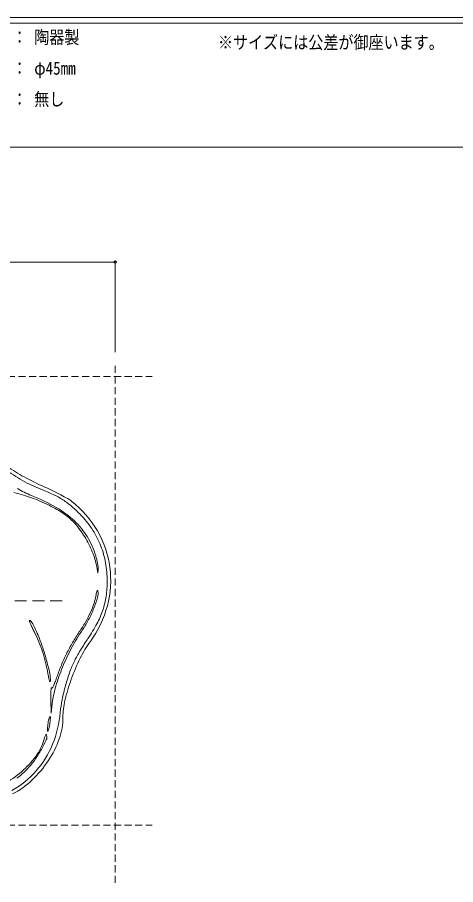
# Model space of a CAD drawing. Units: millimetres, scale not verified. Extents: x -1002 to 1009, y -687 to 676.
# Drawn here: x -416 to -45, y -94 to 640 of the extents above; entities that cross this region are included whole.
import ezdxf
from ezdxf.enums import TextEntityAlignment as Align

# ---------------------------------------------------------------- set-up
doc = ezdxf.new("R2010")
doc.units = ezdxf.units.MM
doc.header["$LTSCALE"] = 5
doc.header["$PDMODE"] = 32
doc.header["$PDSIZE"] = 2
doc.linetypes.add('DASHED1', pattern=[1.8, 1.2, -0.6])
doc.linetypes.add('DASHED2', pattern=[3, 2, -1])
doc.layers.add('F-0', color=7, linetype='Continuous', lineweight=15)
doc.styles.add('ＭＳ ゴシック', font='')
doc.styles.get('ＭＳ ゴシック').set_extended_font_data('MS Gothic')

msp = doc.modelspace()

# ---------------------------------------------------------------- linework, layer by layer
at = {"layer": 'F-0'}
for p, q in [((1002.034, 640.036), (-1002.086, 640.036)), ((1002.034, 635.036), (-1002.086, 635.036)), ((1002.034, 530.036), (-1002.086, 530.036)), ((-713.494, 432.792), (-333.494, 432.792)), ((-333.494, 432.792), (-333.494, 356.44))]:
    msp.add_line(p, q, dxfattribs=at)
at = {"layer": 'F-0', "linetype": 'DASHED1'}
for p, q in [((-333.494, 344.923), (-333.494, -94.484)), ((-523.494, 335.991), (-302.167, 335.991)), ((-523.494, -44.009), (-302.167, -44.009))]:
    msp.add_line(p, q, dxfattribs=at)
at = {"layer": 'F-0', "linetype": 'DASHED2'}
msp.add_line((-523.494, 145.991), (-373.494, 145.991), dxfattribs=at)
at = {"layer": 'F-0'}
for points in [[(-348.781, 173.059), (-348.154, 169.309), (-347.966, 173.059)], [(-388.049, 61.934), (-387.852, 50.809), (-386.784, 59.059)]]:
    msp.add_lwpolyline(points, dxfattribs=at)
for centre, radius, start, end in [((-345.672, 370.841), 136.505, 234.4407, 241.57927), ((-335.13, 382.981), 155.5, 234.58039, 241.24201), ((-298.437, 458.126), 235.752, 241.57937, 246.32072), ((-353.505, 349.499), 117.307, 241.24206, 249.471), ((-458.219, 84.949), 157.612, 69.51455, 75.73512), ((-368.584, 323.572), 95.491, 239.95702, 247.88634), ((-473.014, 66.569), 181.918, 60.48005, 67.88627), ((-432.353, 138.935), 107.536, 63.86753, 69.47108), ((-474.905, 55.725), 203.643, 64.18873, 66.32075), ((-474.577, 56.403), 202.89, 62.0508, 64.18878), ((-415.763, 172.751), 69.869, 56.1269, 63.86759), ((-463.663, 76.971), 179.605, 59.94405, 62.05087), ((-456.678, 89.073), 153.209, 63.2241, 69.51451), ((-416.236, 172.046), 70.718, 48.43912, 56.12694), ((-387.718, 208.216), 27.971, 51.62021, 59.94414), ((-426.133, 159.713), 89.845, 30.29718, 51.62028), ((-428.411, 145.092), 90.462, 53.89057, 63.22416), ((-423.166, 154.603), 80.751, 46.8885, 60.48006), ((-444.151, 140.561), 112.797, 43.02036, 48.43907), ((-403.526, 179.205), 48.237, 39.60125, 53.8906), ((-410.742, 167.874), 62.573, 31.13621, 46.88855), ((-423.178, 160.133), 84.11, 32.62481, 43.0203), ((-431.899, 155.732), 85.061, 30.25667, 39.60124), ((-435.498, 153.632), 89.228, 21.0974, 30.25663), ((-418.357, 163.274), 71.469, 16.87834, 31.13619), ((-415.653, 164.95), 75.174, 21.31582, 32.62484), ((-419.921, 163.343), 82.65, 7.59706, 30.29715), ((-416.223, 164.728), 75.787, 10.05597, 21.31583), ((-412.961, 162.328), 65.071, 9.49249, 21.09733), ((-400.816, 168.596), 53.138, 13.48434, 16.87829), ((-406.415, 167.253), 58.896, 10.34239, 13.48429), ((-399.597, 168.498), 51.965, 7.16904, 10.34233), ((-427.341, 162.756), 87.078, 359.90978, 10.05596), ((-358.952, 173.61), 11, 357.12946, 7.16905), ((-420.387, 163.281), 83.12, 344.96997, 7.59698), ((-432.463, 162.764), 92.201, 351.82715, 359.90983), ((-342.587, 151.735), 6.789, 155.66028, 168.15921), ((-348.55, 154.432), 0.244, 53.84298, 155.6604), ((-348.866, 154), 0.78, 9.09469, 53.84279), ((-443.358, 176.327), 98.865, 338.26961, 343.76505), ((-391.094, 157.324), 41.931, 341.15323, 350.70234), ((-291.378, 140.999), 59.111, 168.15915, 170.70229), ((-360.362, 152.16), 12.422, 343.76514, 9.09464), ((-406.95, 159.1), 66.425, 341.49249, 351.82714), ((-450.58, 179.206), 106.64, 332.50914, 338.26959), ((-428.535, 165.468), 91.556, 323.92501, 344.96998), ((-429.178, 170.323), 82.174, 335.38132, 341.15322), ((-446.223, 178.134), 100.923, 330.13456, 335.38125), ((-414.087, 161.489), 73.952, 331.77432, 341.4925), ((-405.788, 128.855), 0.457, 52.72353, 180.00012), ((-404.733, 128.855), 1.512, 180.00005, 203.76173), ((-175.17, 229.921), 252.338, 203.76165, 204.3919), ((-409.13, 124.465), 5.973, 31.49757, 52.72343), ((-273.172, 185.482), 144.731, 204.39187, 205.68857), ((-442.606, 103.953), 45.234, 25.07816, 31.49751), ((-473.36, 193.717), 132.216, 325.84953, 330.13452), ((-432.65, 169.875), 86.427, 325.76557, 332.50917), ((-471.727, 192.429), 139.37, 325.72665, 331.7743), ((-183.777, 228.483), 243.93, 205.68856, 206.56564), ((-514.559, 63.087), 125.897, 22.39933, 26.56565), ((-548.996, 54.166), 162.697, 22.60197, 25.0782), ((-222.645, 26.972), 167.587, 145.76557, 151.82994), ((-238.538, 34.428), 151.534, 145.84949, 149.8268), ((-541.126, 57.442), 154.173, 18.44895, 22.60198), ((-506.676, 66.337), 117.371, 18.00798, 22.39928), ((-226.589, 27.481), 165.356, 149.82669, 153.55196), ((-277.55, 55.469), 95.25, 143.92504, 153.91339), ((-198.865, 6.481), 190.827, 145.72661, 147.40443), ((-585.331, 42.695), 200.773, 15.04189, 18.44891), ((-213.857, 22.266), 177.556, 151.82991, 157.63708), ((-150.058, -25.278), 249.05, 148.69955, 150.00955), ((-132.527, -35.937), 269.567, 147.40445, 148.69955), ((-513.379, 64.158), 124.419, 13.75044, 18.00795), ((-227.777, 28.072), 164.029, 153.55189, 157.2916), ((-297.216, 59.733), 79.104, 153.12691, 160.47292), ((-203.802, 19.362), 177.362, 153.91334, 160.1852), ((-298.378, 60.322), 77.802, 150.00957, 153.12695), ((-551.563, 54.814), 163.729, 10.28499, 13.75044), ((-574.153, 45.699), 189.199, 11.79572, 15.04188), ((-228.584, 28.324), 161.632, 157.63708, 163.69092), ((-245.139, 35.337), 145.209, 157.29164, 161.38922), ((-264.084, 106.98), 128.444, 190.28495, 192.04688), ((-415.897, 78.748), 27.528, 358.32704, 11.79573), ((-479.568, 114.281), 102.156, 339.01632, 341.3892), ((-205.009, 27.032), 176.938, 160.47287, 164.49714), ((-369.516, 84.479), 20.638, 192.04691, 198.85325), ((-388.738, 77.916), 0.326, 198.85328, 281.79193), ((-388.747, 77.955), 0.366, 281.79189, 358.32712), ((-291.476, 46.726), 96.103, 163.69093, 172.62683), ((-425.154, 93.191), 43.79, 331.3098, 334.74591), ((-427.654, 94.37), 46.554, 334.74595, 339.01629), ((-201.69, 26.111), 180.382, 164.49708, 168.50508), ((-210.2, 21.667), 170.562, 160.18516, 166.49389), ((-257.297, 64.246), 130.772, 179.17205, 181.0128), ((-333.042, 65.34), 55.019, 175.65681, 179.17198), ((-342.22, 66.037), 45.815, 172.56659, 175.65671), ((-387.432, 71.936), 0.219, 45.00009, 172.56669), ((-387.037, 72.331), 0.339, 225.00001, 331.30971), ((-284.263, 42.903), 96.119, 168.50501, 174.92527), ((-316.251, 47.139), 61.495, 166.49388, 180.00003), ((-340.821, 34.49), 50.154, 168.18574, 170.91495), ((-369.192, 40.424), 21.168, 162.98621, 168.18571), ((-376.133, 42.548), 13.91, 157.39066, 162.9862), ((-388.788, 47.819), 0.201, 45.00002, 157.3907), ((-389.2, 47.407), 0.782, 0.08798, 44.99993), ((-419.77, 47.227), 31.35, 353.14745, 357.1078), ((-422.339, 47.356), 33.922, 357.10774, 0.08787), ((-473.22, 59.683), 93.582, 337.90056, 354.92522), ((-431.385, 47.139), 53.64, 340.3082, 0.00005), ((-352.199, 35.85), 38.71, 177.10782, 179.73391), ((-357.063, 36.096), 33.84, 173.43151, 177.10775), ((-334.921, 33.547), 56.128, 170.91497, 173.43153), ((-405.43, 41.614), 16.213, 338.11585, 342.98617), ((-411.579, 43.496), 22.643, 342.98627, 347.83849), ((-441.201, 49.879), 52.946, 347.83847, 350.41049), ((-439.616, 49.612), 51.339, 350.41047, 353.14747), ((-434.933, 40.158), 42.848, 325.63444, 346.00815), ((-375.013, 25.227), 18.904, 160.94672, 166.00809), ((-389.091, 30.089), 4.01, 144.95685, 160.94663), ((-391.972, 32.11), 0.491, 86.24359, 144.95693), ((-391.966, 32.197), 0.403, 18.43499, 86.24344), ((-396.942, 30.539), 5.648, 334.322, 18.43499), ((-390.175, 36.027), 0.734, 179.7339, 224.99985), ((-390.56, 35.641), 0.189, 224.99993, 338.11579), ((-459.94, 54.29), 79.248, 318.61576, 337.90057), ((-509.715, 84.759), 130.778, 329.80911, 334.32206), ((-462.78, 58.375), 86.984, 326.59866, 340.30829), ((-462.695, 59.142), 76.481, 312.4308, 325.63454), ((-492.553, 74.775), 110.924, 324.00557, 329.80908), ((-452.056, 45.357), 60.87, 314.91059, 324.00553), ((-467.488, 61.48), 92.625, 313.29311, 326.59872), ((-468.356, 65.335), 84.871, 299.85852, 312.43079), ((-459.419, 53.831), 78.554, 299.23534, 318.61572), ((-454.766, 48.076), 64.708, 305.81677, 314.91057), ((-454.772, 47.982), 74.081, 297.56132, 313.29313)]:
    msp.add_arc(centre, radius, start, end, dxfattribs=at)
msp.add_point((-333.494, 432.792), dxfattribs=at)

# ---------------------------------------------------------------- texts
at = {"layer": 'F-0', "style": 'ＭＳ ゴシック', "width": 0.85}
for s, p in [('：', (-420.836, 614.411)), ('陶器製', (-402.086, 614.411)), ('※サイズには公差が御座います。', (-246.359, 610.036)), ('：', (-420.836, 588.161)), ('φ45mm', (-402.086, 588.161)), ('：', (-420.836, 561.911)), ('無し', (-402.086, 561.911))]:
    msp.add_text(s, height=11, dxfattribs=at).set_placement(p, align=Align.BOTTOM_LEFT)

doc.saveas('drawing.dxf')
